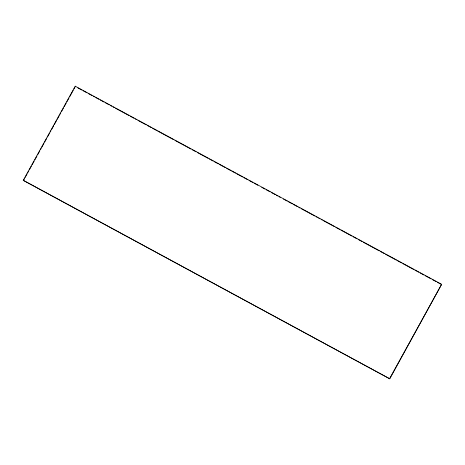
<?xml version="1.0" encoding="UTF-8"?>
<svg xmlns="http://www.w3.org/2000/svg" width="465" height="465" viewBox="0 0 465 465"><rect width="100%" height="100%" fill="white"/><g stroke="black" fill="none" stroke-linecap="round" stroke-linejoin="round"><path stroke-width="0.7" d="M23.25 180.333L75.22 86.188L441.634 284.307L389.78 378.812L23.25 180.333L389.78 378.812M23.715 180.06L24.413 178.798M25.11 177.531L27.203 173.741M27.9 172.48L28.598 171.213M29.295 169.952L31.388 166.162M32.085 164.895L34.178 161.105M34.875 159.844L36.968 156.048M37.665 154.787L39.758 150.997M40.455 149.73L41.153 148.469M41.85 147.207L43.943 143.412M44.64 142.151L46.733 138.361M47.43 137.094L49.528 133.304M50.226 132.043L50.923 130.775M51.621 129.514L53.713 125.724M54.411 124.457L56.503 120.668M57.201 119.406L59.293 115.616M59.991 114.349L60.688 113.088M61.386 111.821L63.478 108.031M64.176 106.77L66.268 102.98M66.966 101.713L69.058 97.923M69.756 96.662L73.243 90.344M73.941 89.077L74.987 87.182M389.664 378.452L441.634 284.307M77.888 87.932L81.718 90.001M82.997 90.692L86.827 92.762M88.1 93.453L91.931 95.523M93.209 96.214L94.488 96.906M95.761 97.598L98.952 99.324M100.231 100.01L104.061 102.085M105.34 102.771L109.17 104.846M110.443 105.532L111.722 106.223M113.001 106.915L114.274 107.607M115.553 108.293L128.956 115.541M130.235 116.233L134.065 118.308M135.338 118.994L136.617 119.685M137.896 120.377L146.19 124.864M147.469 125.556L151.299 127.625M152.578 128.317L156.409 130.386M157.681 131.078L173.643 139.703M174.921 140.395L190.877 149.021M192.155 149.713L195.986 151.788M197.259 152.474L208.111 158.344M209.39 159.036L213.22 161.105M214.499 161.797L218.329 163.866M219.602 164.558L225.351 167.662M226.624 168.353L230.454 170.423M231.733 171.114L235.563 173.183M236.836 173.875L242.585 176.979M243.863 177.671L247.688 179.74M248.967 180.432L252.797 182.501M254.076 183.193L257.906 185.268M261.737 187.337L264.928 189.063M266.201 189.755L270.031 191.824M271.31 192.516L275.141 194.585M276.419 195.277L277.692 195.963M278.971 196.654L280.244 197.346M283.441 199.072L287.271 201.142M288.544 201.833L292.375 203.903M293.653 204.594L297.484 206.663M298.757 207.355L300.035 208.047M301.314 208.739L314.718 215.987M315.997 216.673L317.27 217.364M318.548 218.056L319.827 218.748M321.1 219.434L322.379 220.125M323.657 220.817L334.509 226.682M335.782 227.373L339.613 229.443M340.892 230.134L351.743 236.005M353.016 236.691L356.847 238.766M358.126 239.452L361.956 241.527M363.235 242.219L379.19 250.844M380.469 251.536L384.299 253.605M385.572 254.297L396.424 260.162M397.703 260.853L401.533 262.923M402.812 263.614L413.664 269.485M414.937 270.171L418.767 272.246M420.046 272.932L423.877 275.007M425.155 275.699L430.898 278.802M432.177 279.494L436.007 281.563M437.28 282.255L441.111 284.324M75.22 86.188L75.336 86.548"/></g></svg>
